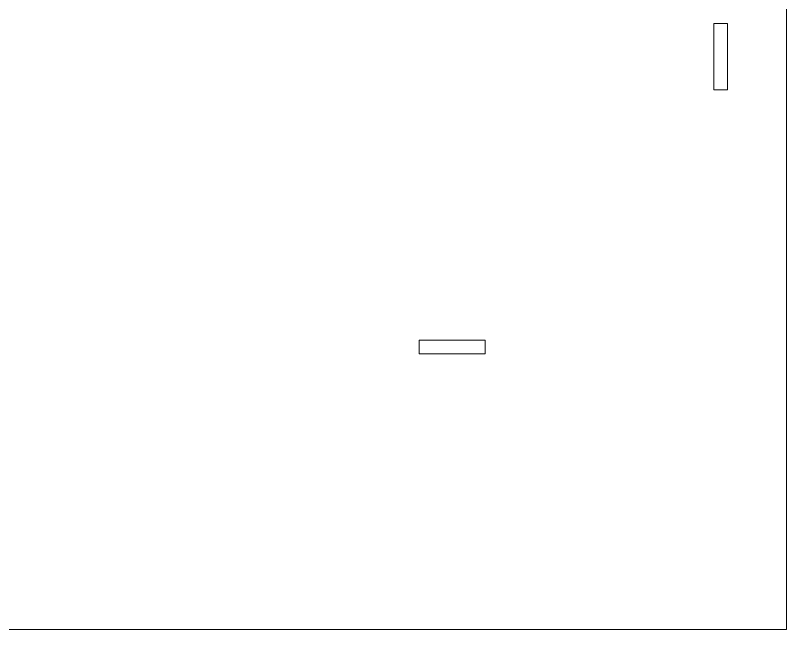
# Model space of a CAD drawing. Header units: centimetres. Extents: x -59 to 59, y -29 to 29.
# Drawn here: x -8.65 to 5.35, y -14.9 to -3.76 of the extents above; entities that cross this region are included whole.
import ezdxf

# ---------------------------------------------------------------- set-up
doc = ezdxf.new("R2010")
doc.units = ezdxf.units.CM
doc.header["$MEASUREMENT"] = 0
doc.layers.add('Camada 1', color=7, linetype='Continuous')

msp = doc.modelspace()

# ---------------------------------------------------------------- linework, layer by layer
at = {"layer": 'Camada 1', "color": 250, "lineweight": 9}
for points, knots in [([(-15.45634, 5.15366), (-16.41245, 4.68191), (-17.53073, 4.38548), (-18.64902, 4.08902), (-18.64902, 4.08902), (-18.64902, 4.08902), (-19.64901, 3.89912), (-19.64901, 3.89912), (-19.64901, 3.89912), (-19.64901, 3.89912), (-19.64901, -14.90258), (-19.64901, -14.90258), (-19.64901, -14.90258), (-19.64901, -14.90258), (5.351, -14.90258), (5.351, -14.90258), (5.351, -14.90258), (5.351, -14.90258), (5.351, 3.89912), (5.351, 3.89912), (5.351, 3.89912), (5.351, 3.89912), (4.35101, 4.08902), (4.35101, 4.08902), (4.35101, 4.08902), (3.23272, 4.38548), (2.11444, 4.68191), (1.15833, 5.15366), (1.15833, 5.15366), (0.20222, 5.62542), (-0.59171, 6.27248), (-1.30252, 6.70759), (-1.30252, 6.70759), (-2.01334, 7.1427), (-2.64106, 7.36586), (-3.3033, 7.40861), (-3.3033, 7.40861), (-3.96551, 7.45135), (-4.66224, 7.3137), (-5.30895, 7.0637), (-5.30895, 7.0637), (-5.95565, 6.8137), (-6.55233, 6.45135), (-7.149, 6.08902), (-7.149, 6.08902), (-7.74567, 6.45135), (-8.34236, 6.8137), (-8.98906, 7.0637), (-8.98906, 7.0637), (-9.63577, 7.3137), (-10.3325, 7.45135), (-10.99471, 7.40861), (-10.99471, 7.40861), (-11.65696, 7.36586), (-12.28467, 7.1427), (-12.99549, 6.70759), (-12.99549, 6.70759), (-13.7063, 6.27248), (-14.50024, 5.62542), (-15.45634, 5.15366)], [0, 0, 0, 0, 0.0625, 0.0625, 0.0625, 0.0625, 0.125, 0.125, 0.125, 0.125, 0.1875, 0.1875, 0.1875, 0.1875, 0.25, 0.25, 0.25, 0.25, 0.3125, 0.3125, 0.3125, 0.3125, 0.375, 0.375, 0.375, 0.375, 0.4375, 0.4375, 0.4375, 0.4375, 0.5, 0.5, 0.5, 0.5, 0.5625, 0.5625, 0.5625, 0.5625, 0.625, 0.625, 0.625, 0.625, 0.6875, 0.6875, 0.6875, 0.6875, 0.75, 0.75, 0.75, 0.75, 0.8125, 0.8125, 0.8125, 0.8125, 0.875, 0.875, 0.875, 0.875, 1, 1, 1, 1]), ([(4.03106, -5.10784), (4.03106, -5.10784), (4.28106, -5.10784), (4.28106, -5.10784), (4.28106, -5.10784), (4.28106, -5.10784), (4.28106, -3.90784), (4.28106, -3.90784), (4.28106, -3.90784), (4.28106, -3.90784), (4.03106, -3.90784), (4.03106, -3.90784), (4.03106, -3.90784), (4.03106, -3.90784), (4.03106, -5.10784), (4.03106, -5.10784), (4.03106, -5.10784), (4.03106, -5.10784), (4.03106, -5.10784), (4.03106, -5.10784)], [0, 0, 0, 0, 0.16666667, 0.16666667, 0.16666667, 0.16666667, 0.33333333, 0.33333333, 0.33333333, 0.33333333, 0.5, 0.5, 0.5, 0.5, 0.66666667, 0.66666667, 0.66666667, 0.66666667, 1, 1, 1, 1]), ([(-1.32067, -9.90095), (-1.32067, -9.90095), (-0.12067, -9.90095), (-0.12067, -9.90095), (-0.12067, -9.90095), (-0.12067, -9.90095), (-0.12067, -9.65096), (-0.12067, -9.65096), (-0.12067, -9.65096), (-0.12067, -9.65096), (-1.32067, -9.65096), (-1.32067, -9.65096), (-1.32067, -9.65096), (-1.32067, -9.65096), (-1.32067, -9.90095), (-1.32067, -9.90095), (-1.32067, -9.90095), (-1.32067, -9.90095), (-1.32067, -9.90095), (-1.32067, -9.90095)], [0, 0, 0, 0, 0.16666667, 0.16666667, 0.16666667, 0.16666667, 0.33333333, 0.33333333, 0.33333333, 0.33333333, 0.5, 0.5, 0.5, 0.5, 0.66666667, 0.66666667, 0.66666667, 0.66666667, 1, 1, 1, 1])]:
    msp.add_open_spline(points, degree=3, knots=knots, dxfattribs=at)

doc.saveas('drawing.dxf')
